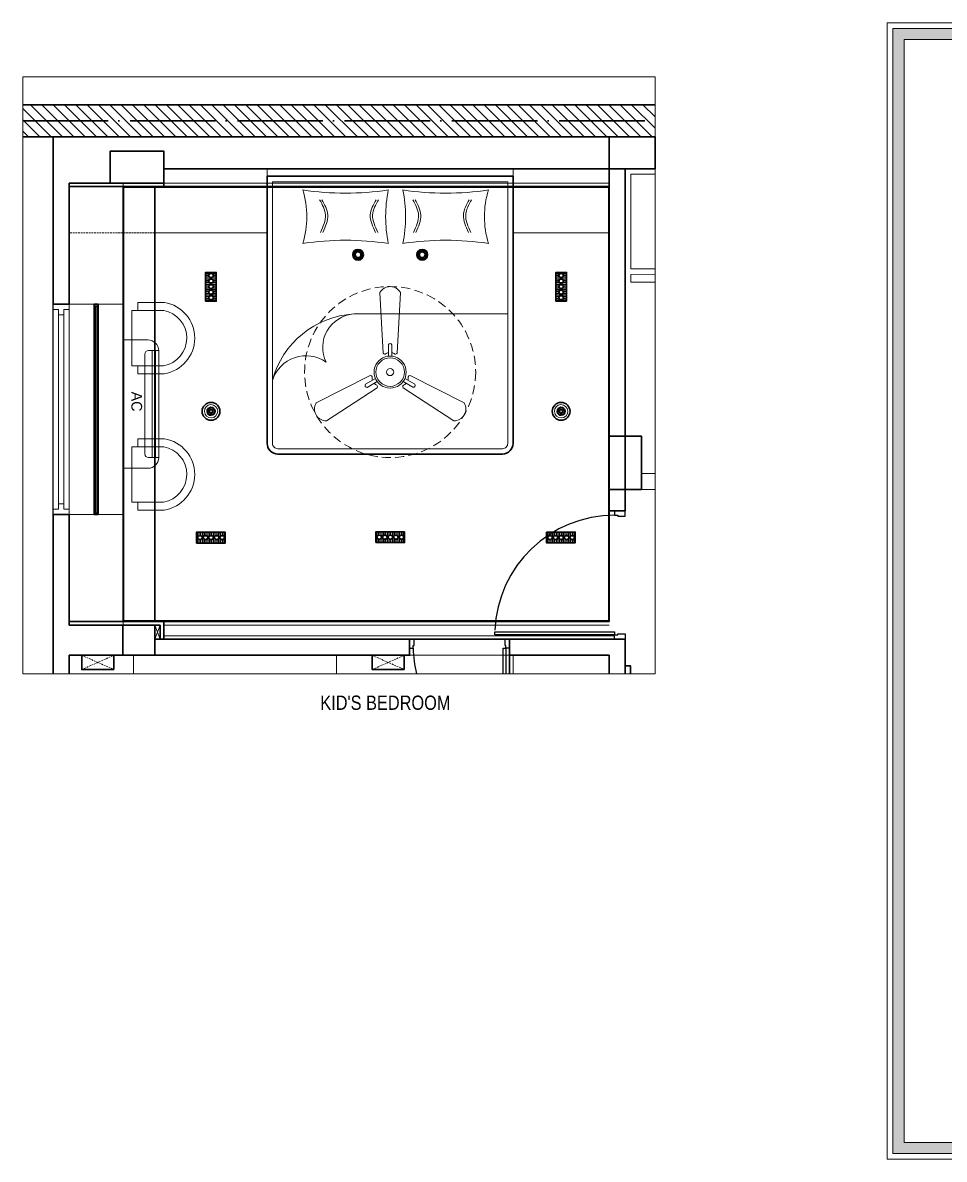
# Model space of a CAD drawing. Header units: millimetres. Extents: x 56222 to 3066687, y -650199 to -121287.
# Drawn here: x 131027.9 to 131286.4, y -183283 to -182964.1 of the extents above; entities that cross this region are included whole.
import ezdxf

# ---------------------------------------------------------------- set-up
doc = ezdxf.new("R2010")
doc.units = ezdxf.units.MM
doc.header["$MEASUREMENT"] = 0
for name, pattern in [('00 . GROUND FLOOR$0$DASHED', [0.75, 0.5, -0.25]), ('ACAD_ISO02W100', [15, 12, -3]), ('ACAD_ISO04W100', [30, 24, -3, 0, -3]), ('DASHED', [0.75, 0.5, -0.25]), ('DASHED2', [0.375, 0.25, -0.125]), ('DASHEDX2', [1.5, 1, -0.5])]:
    doc.linetypes.add(name, pattern=pattern)
doc.layers.add('AR DOOR', color=40, linetype='Continuous')
doc.layers.add('AR ELE-5', color=134, linetype='Continuous')
for name, color, linetype, lineweight in [('COLUMN', 1, 'Continuous', 30), ('Dimension', 10, 'DASHEDX2', 20), ('el', 7, 'Continuous', 20), ('ELEC-wires', 1, 'DASHED2', 13), ('Electrical', 84, 'Continuous', 30), ('ELEVATION', 250, 'Continuous', 9), ('FIRST FLOOR', 7, 'Continuous', 9), ('FIRST FLOOR ( DW_RAIL )', 7, 'Continuous', 9), ('FIRST FLOOR ( TEXT )', 7, 'Continuous', 9), ('FIRST FLOOR_( PLine )_', 251, 'Continuous', 30), ('FURNITURE', 32, 'Continuous', 9), ('GF FALSE CEILING', 6, 'Continuous', 35), ('GROUND FLOOR', 7, 'Continuous', 9), ('GROUND FLOOR  ( HATCH )', 251, 'Continuous', 9), ('Text', 7, 'Continuous', 15), ('X_PLOT', 1, 'Continuous', 9), ('XX~SLAB ( BEAM )~ ( DIM )', 7, 'Continuous', 9)]:
    doc.layers.add(name, color=color, linetype=linetype, lineweight=lineweight)
doc.layers.add('XX~SLAB ( PLINE )', color=251, linetype='Continuous', plot=False)
doc.styles.add('KATHA', font='swissc.ttf')
doc.styles.add('TEXT', font='eurr____.ttf')

# ---------------------------------------------------------------- blocks, each defined once
blk = doc.blocks.new('*U19')
for points in [[(-1160, 0), (-1120, 0), (-1120, 30), (-1110, 30), (-1110, 100), (-1160, 100)], [(0, 0), (0, -1120), (-30, -1120), (-30, 0)], [(40, 0), (0, 0), (0, 30), (-10, 30), (-10, 100), (40, 100)]]:
    blk.add_lwpolyline(points, close=True)
at = {"layer": 'AR ELE-5', "linetype": 'ByBlock', "ltscale": 15}
blk.add_arc((2, 1), 1122, 180.0347, 267.627, dxfattribs=at)
blk = doc.blocks.new('6616')
at = {"color": 242, "linetype": 'DASHED', "true_color": 0xcd2027}
for p, q in [((386784.79, -36915.77), (386775.78, -36911.78)), ((386784.79, -36911.78), (386775.78, -36915.77))]:
    blk.add_line(p, q, dxfattribs=at)
at = {"layer": 'ELEC-wires', "color": 5, "linetype": 'ByBlock', "lineweight": 30, "ltscale": 4}
blk.add_lwpolyline([(386775.78, -36911.78), (386784.79, -36911.78), (386784.79, -36915.77), (386775.78, -36915.77)], close=True, dxfattribs=at)
blk = doc.blocks.new('asaasd')
at = {"layer": 'Electrical', "color": 5, "lineweight": 5, "ltscale": 8}
blk.add_ellipse((4539.27, 3683.15), major_axis=(1.69, -1.84), ratio=1, start_param=-0.785398, end_param=5.497787, dxfattribs=at)
at = {"layer": 'Electrical', "color": 5, "ltscale": 8}
for major_axis, start_param, end_param in [((1.02, -1.1), -0.785398, 5.497787), ((-1.01, -0.93), 0.785398, 7.068583), ((-0.544, -0.501), 0.785398, 7.068583), ((-0.453, -0.417), 0.785398, 7.068583)]:
    blk.add_ellipse((4539.27, 3683.15), major_axis=major_axis, ratio=1, start_param=start_param, end_param=end_param, dxfattribs=at)

msp = doc.modelspace()

# ---------------------------------------------------------------- hatches: boundary and pattern name
at = {"layer": 'Dimension', "linetype": 'Continuous', "true_color": 0xd39e00}
h = msp.add_hatch(color=42, dxfattribs=at)
h.paths.add_polyline_path([(131271.922, -182965.676), (131271.922, -183281.436), (131720.523, -183281.436), (131720.523, -182965.676)])
h.paths.add_polyline_path([(131275.07, -182968.825), (131717.374, -182968.825), (131717.374, -183278.287), (131275.07, -183278.287)], flags=16)
at = {"layer": 'Electrical', "lineweight": 25, "true_color": 0x000000}
h = msp.add_hatch(dxfattribs=at)
h.set_pattern_fill('ANSI31', color=18, scale=4, angle=135)
h.set_pattern_definition([(180, (110111.3175, -196033.44434), (-3e-16, -0.5), [])])
h.paths.add_polyline_path([(131079.156, -183039.922), (131080.206, -183040.791, -0.6754013), (131081.346, -183041.249, -0.1553602), (131081.224, -183041.632), (131081.973, -183042.252), (131082.156, -183042.252), (131082.156, -183034.163), (131079.156, -183034.163)])
h.paths.add_polyline_path([(131080.021, -183035.027, -1), (131081.346, -183035.027, -1)], flags=16)
h.paths.add_polyline_path([(131081.346, -183036.583, -1), (131080.021, -183036.583, -1)], flags=16)
h.paths.add_polyline_path([(131080.154, -183035.027, -1), (131081.213, -183035.027, -1)], flags=0)
h.paths.add_polyline_path([(131081.213, -183036.583, -1), (131080.154, -183036.583, -1)], flags=0)
h.paths.add_polyline_path([(131081.346, -183038.138, -1), (131080.021, -183038.138, -1)], flags=16)
h.paths.add_polyline_path([(131081.213, -183038.138, -1), (131080.154, -183038.138, -1)], flags=0)
h.paths.add_polyline_path([(131081.346, -183039.694, -1), (131080.021, -183039.694, -1)], flags=16)
h.paths.add_polyline_path([(131081.213, -183039.694, -1), (131080.154, -183039.694, -1)], flags=0)
h.paths.add_polyline_path([(131080.206, -183040.791), (131079.156, -183039.922), (131079.156, -183042.252), (131081.973, -183042.252), (131081.224, -183041.632, -0.7310619), (131080.021, -183041.249, -0.1937438)], flags=17)
h = msp.add_hatch(dxfattribs=at)
h.set_pattern_fill('ANSI31', color=18, scale=4, angle=135)
h.set_pattern_definition([(180, (110109.04324, -196033.44434), (-3e-16, -0.5), [])])
h.paths.add_polyline_path([(131180.406, -183039.922), (131179.356, -183040.791, 0.6754013), (131178.216, -183041.249, 0.1553602), (131178.338, -183041.632), (131177.589, -183042.252), (131177.406, -183042.252), (131177.406, -183034.163), (131180.406, -183034.163)])
h.paths.add_polyline_path([(131179.541, -183035.027, 1), (131178.216, -183035.027, 1)], flags=16)
h.paths.add_polyline_path([(131178.216, -183036.583, 1), (131179.541, -183036.583, 1)], flags=16)
h.paths.add_polyline_path([(131179.408, -183035.027, 1), (131178.349, -183035.027, 1)], flags=0)
h.paths.add_polyline_path([(131178.349, -183036.583, 1), (131179.408, -183036.583, 1)], flags=0)
h.paths.add_polyline_path([(131178.216, -183038.138, 1), (131179.541, -183038.138, 1)], flags=16)
h.paths.add_polyline_path([(131178.349, -183038.138, 1), (131179.408, -183038.138, 1)], flags=0)
h.paths.add_polyline_path([(131178.216, -183039.694, 1), (131179.541, -183039.694, 1)], flags=16)
h.paths.add_polyline_path([(131178.349, -183039.694, 1), (131179.408, -183039.694, 1)], flags=0)
h.paths.add_polyline_path([(131179.356, -183040.791), (131180.406, -183039.922), (131180.406, -183042.252), (131177.589, -183042.252), (131178.338, -183041.632, 0.7310619), (131179.541, -183041.249, 0.1937438)], flags=17)
h = msp.add_hatch(dxfattribs=at)
h.set_pattern_fill('ANSI31', color=18, scale=4, angle=225)
h.set_pattern_definition([(270, (144009.8515, -204077.92645), (0.5, -3e-16), [])])
h.paths.add_polyline_path([(131078.9, -183110.088), (131078.031, -183109.038, 0.6754013), (131077.572, -183107.898, 0.1553602), (131077.189, -183108.02), (131076.57, -183107.271), (131076.57, -183107.088), (131084.659, -183107.088), (131084.659, -183110.088)])
h.paths.add_polyline_path([(131083.795, -183109.223, 1), (131083.795, -183107.898, 1)], flags=16)
h.paths.add_polyline_path([(131082.239, -183107.898, 1), (131082.239, -183109.223, 1)], flags=16)
h.paths.add_polyline_path([(131083.795, -183109.09, 1), (131083.795, -183108.031, 1)], flags=0)
h.paths.add_polyline_path([(131082.239, -183108.031, 1), (131082.239, -183109.09, 1)], flags=0)
h.paths.add_polyline_path([(131080.684, -183107.898, 1), (131080.684, -183109.223, 1)], flags=16)
h.paths.add_polyline_path([(131080.684, -183108.031, 1), (131080.684, -183109.09, 1)], flags=0)
h.paths.add_polyline_path([(131079.128, -183107.898, 1), (131079.128, -183109.223, 1)], flags=16)
h.paths.add_polyline_path([(131079.128, -183108.031, 1), (131079.128, -183109.09, 1)], flags=0)
h.paths.add_polyline_path([(131078.031, -183109.038), (131078.9, -183110.088), (131076.57, -183110.088), (131076.57, -183107.271), (131077.189, -183108.02, 0.7310619), (131077.572, -183109.223, 0.1937438)], flags=17)
h = msp.add_hatch(dxfattribs=at)
h.set_pattern_fill('ANSI31', color=18, scale=4, angle=225)
h.set_pattern_definition([(270, (144060.1551, -204077.82973), (0.5, -3e-16), [])])
h.paths.add_polyline_path([(131129.203, -183109.991), (131128.335, -183108.941, 0.6754013), (131127.876, -183107.801, 0.1553602), (131127.493, -183107.923), (131126.873, -183107.174), (131126.873, -183106.991), (131134.963, -183106.991), (131134.963, -183109.991)])
h.paths.add_polyline_path([(131134.098, -183109.126, 1), (131134.098, -183107.801, 1)], flags=16)
h.paths.add_polyline_path([(131132.543, -183107.801, 1), (131132.543, -183109.126, 1)], flags=16)
h.paths.add_polyline_path([(131134.098, -183108.993, 1), (131134.098, -183107.934, 1)], flags=0)
h.paths.add_polyline_path([(131132.543, -183107.934, 1), (131132.543, -183108.993, 1)], flags=0)
h.paths.add_polyline_path([(131130.987, -183107.801, 1), (131130.987, -183109.126, 1)], flags=16)
h.paths.add_polyline_path([(131130.987, -183107.934, 1), (131130.987, -183108.993, 1)], flags=0)
h.paths.add_polyline_path([(131129.432, -183107.801, 1), (131129.432, -183109.126, 1)], flags=16)
h.paths.add_polyline_path([(131129.432, -183107.934, 1), (131129.432, -183108.993, 1)], flags=0)
h.paths.add_polyline_path([(131128.335, -183108.941), (131129.203, -183109.991), (131126.873, -183109.991), (131126.873, -183107.174), (131127.493, -183107.923, 0.7310619), (131127.876, -183109.126, 0.1937438)], flags=17)
h = msp.add_hatch(dxfattribs=at)
h.set_pattern_fill('ANSI31', color=18, scale=4, angle=225)
h.set_pattern_definition([(270, (144108.04625, -204178.39547), (0.5, -3e-16), [])])
h.paths.add_polyline_path([(131177.094, -183107.033), (131176.226, -183108.083, -0.6754013), (131175.767, -183109.223, -0.1553602), (131175.384, -183109.101), (131174.765, -183109.85), (131174.765, -183110.033), (131182.854, -183110.033), (131182.854, -183107.033)])
h.paths.add_polyline_path([(131181.99, -183107.898, -1), (131181.99, -183109.223, -1)], flags=16)
h.paths.add_polyline_path([(131180.434, -183109.223, -1), (131180.434, -183107.898, -1)], flags=16)
h.paths.add_polyline_path([(131181.99, -183108.031, -1), (131181.99, -183109.09, -1)], flags=0)
h.paths.add_polyline_path([(131180.434, -183109.09, -1), (131180.434, -183108.031, -1)], flags=0)
h.paths.add_polyline_path([(131178.878, -183109.223, -1), (131178.878, -183107.898, -1)], flags=16)
h.paths.add_polyline_path([(131178.878, -183109.09, -1), (131178.878, -183108.031, -1)], flags=0)
h.paths.add_polyline_path([(131177.323, -183109.223, -1), (131177.323, -183107.898, -1)], flags=16)
h.paths.add_polyline_path([(131177.323, -183109.09, -1), (131177.323, -183108.031, -1)], flags=0)
h.paths.add_polyline_path([(131176.226, -183108.083), (131177.094, -183107.033), (131174.765, -183107.033), (131174.765, -183109.85), (131175.384, -183109.101, -0.7310619), (131175.767, -183107.898, -0.1937438)], flags=17)
at = {"layer": 'GROUND FLOOR  ( HATCH )'}
h = msp.add_hatch(dxfattribs=at)
h.set_pattern_fill('ANSI31', color=6, scale=18, angle=90, style=0)
h.set_pattern_definition([(135, (-31266.2805, -299527.7874), (-1.590990258, -1.590990258), [])])
h.paths.add_polyline_path([(131027.857, -182987.101), (131027.857, -182996.101), (131205.245, -182996.101), (131205.245, -182987.101)])

# ---------------------------------------------------------------- linework, layer by layer
for points in [[(131136.394, -183139.601), (131137.394, -183139.601), (131137.394, -183138.851), (131137.644, -183138.851), (131137.644, -183137.101), (131136.394, -183137.101)], [(131164.394, -183139.601), (131163.394, -183139.601), (131163.394, -183138.851), (131163.144, -183138.851), (131163.144, -183137.101), (131164.394, -183137.101)]]:
    msp.add_lwpolyline(points, close=True)
msp.add_lwpolyline([(131162.644, -183146.76), (131162.644, -183139.601), (131163.394, -183139.601), (131163.394, -183146.76)])
at = {"layer": 'AR ELE-5', "linetype": 'ByBlock', "ltscale": 15}
msp.add_arc((131165.435, -183139.584), 28.041, 180.03474, 194.82719, dxfattribs=at)
at = {"layer": 'COLUMN'}
for points in [[(131192.394, -183005.101), (131192.394, -182996.101), (131205.245, -182996.101), (131205.245, -183005.101)], [(131052.394, -183009.101), (131052.394, -183000.101), (131067.394, -183000.101), (131067.394, -183009.101)], [(131192.394, -183080.101), (131201.394, -183080.101), (131201.394, -183095.101), (131192.394, -183095.101)], [(131055.894, -183141.601), (131055.894, -183133.101), (131064.894, -183133.101), (131064.894, -183141.601)]]:
    msp.add_lwpolyline(points, close=True, dxfattribs=at)
at = {"layer": 'Dimension', "color": 42, "linetype": 'Continuous', "true_color": 0xd39e00}
for points in [[(131270.347, -182964.102), (131722.097, -182964.102), (131722.097, -183283.01), (131270.347, -183283.01)], [(131271.922, -182965.676), (131720.523, -182965.676), (131720.523, -183281.436), (131271.922, -183281.436)], [(131275.07, -182968.825), (131717.374, -182968.825), (131717.374, -183278.287), (131275.07, -183278.287)]]:
    msp.add_lwpolyline(points, close=True, dxfattribs=at)
at = {"layer": 'Dimension', "linetype": 'ByBlock', "lineweight": 30}
for centre in [(131080.684, -183073.138), (131178.878, -183073.138)]:
    msp.add_circle(centre, 2.5, dxfattribs=at)
at = {"layer": 'Electrical', "lineweight": 15, "ltscale": 20}
for p, q in [((131128.033, -183039.817), (131128.918, -183056.808)), ((131132.918, -183056.808), (131133.803, -183039.817)), ((131130.418, -183057.659), (131130.418, -183054.419)), ((131131.418, -183054.445), (131131.418, -183057.659)), ((131125.308, -183063.061), (131110.151, -183070.79)), ((131124.012, -183065.542), (131126.795, -183063.934)), ((131127.295, -183064.801), (131124.489, -183066.421)), ((131137.324, -183066.407), (131134.541, -183064.8)), ((131135.041, -183063.934), (131137.847, -183065.554)), ((131151.685, -183070.789), (131136.529, -183063.061)), ((131113.036, -183075.787), (131127.308, -183066.525)), ((131134.529, -183066.525), (131148.8, -183075.787))]:
    msp.add_line(p, q, dxfattribs=at)
at = {"layer": 'Electrical', "lineweight": 15}
for p, q in [((131056.003, -183089.115), (131056.003, -183053.088)), ((131056.003, -183053.088), (131062.986, -183053.088)), ((131063.129, -183056.1), (131065.998, -183056.1)), ((131064.133, -183086.103), (131064.133, -183056.1)), ((131065.137, -183086.103), (131065.137, -183056.1)), ((131065.998, -183056.1), (131065.998, -183086.103)), ((131065.998, -183086.103), (131065.998, -183056.1)), ((131062.125, -183085.099), (131062.125, -183057.104)), ((131063.129, -183086.103), (131065.998, -183086.103)), ((131065.998, -183086.103), (131065.998, -183086.103)), ((131062.986, -183089.115), (131056.003, -183089.115))]:
    msp.add_line(p, q, dxfattribs=at)
at = {"layer": 'Electrical', "color": 240, "true_color": 0xed1f24}
for points in [[(131079.156, -183042.252), (131079.156, -183034.163), (131082.156, -183034.163), (131082.156, -183042.252)], [(131180.406, -183042.252), (131180.406, -183034.163), (131177.406, -183034.163), (131177.406, -183042.252)], [(131076.57, -183110.088), (131084.659, -183110.088), (131084.659, -183107.088), (131076.57, -183107.088)], [(131126.873, -183109.991), (131134.963, -183109.991), (131134.963, -183106.991), (131126.873, -183106.991)], [(131174.765, -183107.033), (131182.854, -183107.033), (131182.854, -183110.033), (131174.765, -183110.033)]]:
    msp.add_lwpolyline(points, close=True, dxfattribs=at)
at = {"layer": 'Electrical', "color": 7, "lineweight": 30}
msp.add_lwpolyline([(131047.919, -183043.101), (131047.919, -183102.101), (131048.978, -183102.101), (131048.978, -183043.101)], close=True, dxfattribs=at)
at = {"layer": 'Electrical', "color": 175, "lineweight": 30, "ltscale": 8, "true_color": 0x4554a5}
for points in [[(131048.751, -183101.703), (131048.13, -183101.703), (131048.13, -183043.616), (131048.751, -183043.616)], [(131048.733, -183101.685), (131048.148, -183101.685), (131048.148, -183043.634), (131048.733, -183043.634)]]:
    msp.add_lwpolyline(points, close=True, dxfattribs=at)
at = {"layer": 'Electrical', "color": 18, "ltscale": 8, "true_color": 0x000000}
for centre, radius in [((131121.918, -183029.2), 1.504), ((131121.918, -183029.2), 1.304), ((131121.918, -183029.2), 0.904), ((131121.918, -183029.2), 0.804), ((131139.918, -183029.2), 1.504), ((131139.918, -183029.2), 1.304), ((131139.918, -183029.2), 0.904), ((131139.918, -183029.2), 0.804)]:
    msp.add_circle(centre, radius, dxfattribs=at)
at = {"layer": 'Electrical', "color": 18, "lineweight": 25, "true_color": 0x000000}
for centre, radius in [((131080.684, -183035.027), 0.662), ((131080.684, -183036.583), 0.662), ((131080.684, -183035.027), 0.53), ((131080.684, -183036.583), 0.53), ((131178.878, -183035.027), 0.662), ((131178.878, -183036.583), 0.662), ((131178.878, -183035.027), 0.53), ((131178.878, -183036.583), 0.53), ((131080.684, -183038.138), 0.662), ((131080.684, -183039.694), 0.662), ((131080.684, -183038.138), 0.53), ((131080.684, -183039.694), 0.53), ((131178.878, -183038.138), 0.662), ((131178.878, -183039.694), 0.662), ((131178.878, -183038.138), 0.53), ((131178.878, -183039.694), 0.53), ((131080.684, -183041.249), 0.662), ((131080.684, -183041.249), 0.53), ((131178.878, -183041.249), 0.662), ((131178.878, -183041.249), 0.53), ((131077.572, -183108.56), 0.662), ((131077.572, -183108.56), 0.53), ((131079.128, -183108.56), 0.662), ((131079.128, -183108.56), 0.53), ((131080.684, -183108.56), 0.662), ((131080.684, -183108.56), 0.53), ((131082.239, -183108.56), 0.662), ((131082.239, -183108.56), 0.53), ((131083.795, -183108.56), 0.662), ((131083.795, -183108.56), 0.53), ((131127.876, -183108.464), 0.662), ((131127.876, -183108.464), 0.53), ((131129.432, -183108.464), 0.662), ((131129.432, -183108.464), 0.53), ((131130.987, -183108.464), 0.662), ((131130.987, -183108.464), 0.53), ((131132.543, -183108.464), 0.662), ((131132.543, -183108.464), 0.53), ((131134.098, -183108.464), 0.662), ((131134.098, -183108.464), 0.53), ((131175.767, -183108.56), 0.662), ((131175.767, -183108.56), 0.53), ((131177.323, -183108.56), 0.662), ((131177.323, -183108.56), 0.53), ((131178.878, -183108.56), 0.662), ((131178.878, -183108.56), 0.53), ((131180.434, -183108.56), 0.662), ((131180.434, -183108.56), 0.53), ((131181.99, -183108.56), 0.662), ((131181.99, -183108.56), 0.53)]:
    msp.add_circle(centre, radius, dxfattribs=at)
at = {"layer": 'Electrical', "linetype": 'DASHED', "lineweight": 15, "ltscale": 5}
msp.add_circle((131130.918, -183062.131), 24, dxfattribs=at)
at = {"layer": 'Electrical', "lineweight": 15}
for centre, start, end in [((131062.986, -183056.1), 0, 90), ((131062.986, -183086.103), 270, 0)]:
    msp.add_arc(centre, 3.012, start, end, dxfattribs=at)
at = {"layer": 'Electrical', "lineweight": 15, "ltscale": 20}
for centre, major_axis, start_param, end_param in [((131130.918, -183041.444), (2.342, 2.342), -0.2721361, 1.8429674), ((131130.913, -183054.613), (0.376, 0.376), -0.4655363, 1.9836178), ((131130.918, -183062.131), (3.182, -3.182), 3.141610145497995, 9.42479545267758), ((131130.918, -183062.131), (2.828, -2.828), 0.0000175, 6.2832028), ((131129.391, -183056.545), (0.382, 0.382), 2.8630143, 4.2577845), ((131130.918, -183059.053), (1.705, -1.705), 2.5650573, 2.9513076), ((131130.918, -183059.053), (1.705, 1.705), 0.19032, 0.5765703), ((131132.445, -183056.545), (0.382, -0.382), 5.1670285, 6.5617986), ((131130.918, -183062.131), (0.707, 0.707), 1.5708138, 7.8539991), ((131124.409, -183065.895), (0.376, -0.376), 3.1996551, 5.6488092), ((131125.317, -183063.602), (0.382, -0.382), 0.9782383, 2.3730084), ((131128.253, -183063.67), (1.705, -1.705), 3.8555115, 4.2417618), ((131128.253, -183063.67), (1.705, -1.705), 4.6594524, 5.0457027), ((131133.584, -183063.67), (1.705, 1.705), 4.3791102, 4.7653605), ((131133.584, -183063.67), (1.705, 1.705), 5.1830512, 5.5693015), ((131136.52, -183063.602), (0.382, -0.382), 2.3394156, 3.7341857), ((131137.432, -183065.887), (0.376, 0.376), 3.7232539, 6.172408), ((131126.844, -183066.247), (0.382, 0.382), -1.3257759, 0.0689943), ((131134.992, -183066.247), (0.382, -0.382), 3.0726334, 4.4674035), ((131113.002, -183072.476), (2.342, -2.342), 3.3930553, 5.5081589), ((131148.834, -183072.475), (2.342, -2.342), 5.4874504, 7.602554)]:
    msp.add_ellipse(centre, major_axis=major_axis, ratio=1, start_param=start_param, end_param=end_param, dxfattribs=at)
at = {"layer": 'Electrical', "lineweight": 15, "extrusion": (0, 0, -1)}
for centre, start_param, end_param in [((131063.129, -183057.104), -0.7853982, 0.7853982), ((131063.129, -183085.099), 3.9269908, 5.4977871)]:
    msp.add_ellipse(centre, major_axis=(-0.71, 0.71), ratio=1, start_param=start_param, end_param=end_param, dxfattribs=at)
at = {"layer": 'ELEVATION', "lineweight": 0}
msp.add_lwpolyline([(131027.857, -183146.76), (131027.857, -182979.257), (131205.245, -182979.257), (131205.245, -183146.76)], close=True, dxfattribs=at)
at = {"layer": 'FIRST FLOOR'}
for p, q in [((131036.394, -182996.101), (131205.245, -182996.101)), ((131036.394, -183146.76), (131036.394, -182996.101)), ((131067.394, -183005.101), (131192.394, -183005.101)), ((131192.394, -183095.101), (131192.394, -183005.101)), ((131196.894, -183005.101), (131205.245, -183005.101)), ((131196.894, -183095.101), (131196.894, -183005.101)), ((131040.894, -183043.101), (131036.394, -183043.101)), ((131192.394, -183095.101), (131196.894, -183095.101)), ((131040.894, -183102.101), (131036.394, -183102.101)), ((131063.394, -183133.101), (131040.894, -183133.101)), ((131136.394, -183137.101), (131064.894, -183137.101)), ((131136.394, -183141.601), (131136.394, -183137.101)), ((131196.894, -183137.101), (131164.394, -183137.101)), ((131164.394, -183141.601), (131164.394, -183137.101)), ((131196.894, -183146.76), (131196.894, -183137.101)), ((131040.894, -183146.76), (131040.894, -183141.601)), ((131192.394, -183141.601), (131040.894, -183141.601)), ((131115.894, -183146.76), (131115.894, -183141.601)), ((131192.394, -183146.76), (131192.394, -183141.601))]:
    msp.add_line(p, q, dxfattribs=at)
at = {"layer": 'FIRST FLOOR', "linetype": 'ACAD_ISO02W100', "ltscale": 0.7}
msp.add_lwpolyline([(131205.245, -183095.101), (131201.394, -183095.101), (131201.394, -183090.601), (131205.245, -183090.601)], dxfattribs=at)
at = {"layer": 'FIRST FLOOR ( DW_RAIL )'}
msp.add_lwpolyline([(131036.394, -183043.101), (131036.394, -183044.601), (131037.894, -183044.601), (131037.894, -183046.101), (131039.394, -183046.101), (131039.394, -183099.101), (131037.894, -183099.101), (131037.894, -183100.601), (131036.394, -183100.601), (131036.394, -183102.101), (131040.894, -183102.101), (131040.894, -183100.601), (131039.394, -183100.601), (131039.394, -183099.101), (131037.894, -183099.101), (131037.894, -183046.101), (131039.394, -183046.101), (131039.394, -183044.601), (131040.894, -183044.601), (131040.894, -183043.101), (131036.394, -183043.101), (131036.394, -183102.101), (131040.894, -183102.101), (131040.894, -183043.101)], close=True, dxfattribs=at)
at = {"layer": 'FIRST FLOOR_( PLine )_'}
for p, q in [((131196.894, -183137.101), (131164.394, -183137.101)), ((131164.394, -183137.101), (131164.394, -183141.601)), ((131196.894, -183146.76), (131196.894, -183137.101)), ((131164.394, -183141.601), (131192.394, -183141.601)), ((131192.394, -183141.601), (131192.394, -183146.76))]:
    msp.add_line(p, q, dxfattribs=at)
for points in [[(131205.245, -182996.101), (131036.394, -182996.101), (131036.394, -183043.101), (131040.894, -183043.101), (131040.894, -183009.101)], [(131067.394, -183005.101), (131192.394, -183005.101), (131192.394, -183095.101), (131196.894, -183095.101), (131196.894, -183005.101), (131205.245, -183005.101)], [(131040.894, -183146.76), (131040.894, -183141.601), (131136.394, -183141.601), (131136.394, -183137.101), (131064.894, -183137.101), (131064.894, -183133.101), (131040.894, -183133.101), (131040.894, -183102.101), (131036.394, -183102.101), (131036.394, -183146.76)]]:
    msp.add_lwpolyline(points, dxfattribs=at)
msp.add_lwpolyline([(131196.894, -183101.101), (131196.894, -183095.101), (131192.394, -183095.101), (131192.394, -183101.101)], close=True, dxfattribs=at)
at = {"layer": 'FURNITURE', "color": 9, "lineweight": 30, "true_color": 0xc7c8ca}
for p, q in [((131040.894, -183010.101), (131067.394, -183010.101)), ((131064.894, -183132.101), (131064.894, -183010.101)), ((131040.894, -183132.101), (131067.394, -183132.101)), ((131067.394, -183132.101), (131067.394, -183133.101)), ((131066.394, -183133.101), (131064.894, -183133.101)), ((131066.394, -183133.101), (131066.394, -183137.101)), ((131067.394, -183133.101), (131067.394, -183137.101))]:
    msp.add_line(p, q, dxfattribs=at)
at = {"layer": 'FURNITURE', "lineweight": 5}
for p, q in [((131056.003, -183010.101), (131056.003, -183132.101)), ((131067.394, -183010.101), (131192.394, -183010.101)), ((131067.394, -183132.101), (131192.394, -183132.101))]:
    msp.add_line(p, q, dxfattribs=at)
at = {"layer": 'FURNITURE', "lineweight": 30}
for p, q in [((131067.394, -183009.101), (131067.394, -183010.101)), ((131164.394, -183141.601), (131164.394, -183146.76))]:
    msp.add_line(p, q, dxfattribs=at)
at = {"layer": 'FURNITURE', "color": 9, "lineweight": 5, "true_color": 0xc7c8ca}
for p, q in [((131067.394, -183009.101), (131192.394, -183009.101)), ((131064.894, -183133.101), (131066.394, -183137.101)), ((131066.394, -183133.101), (131064.894, -183137.101)), ((131067.394, -183133.101), (131192.394, -183133.101)), ((131193.894, -183136.101), (131067.394, -183136.101))]:
    msp.add_line(p, q, dxfattribs=at)
at = {"layer": 'FURNITURE', "color": 9, "linetype": '00 . GROUND FLOOR$0$DASHED', "lineweight": 5, "true_color": 0xc7c8ca}
msp.add_line((131064.894, -183023.101), (131040.894, -183023.101), dxfattribs=at)
at = {"layer": 'FURNITURE', "color": 9, "true_color": 0xc7c8ca}
for p, q in [((131058.466, -183044.835, -0.036), (131062.374, -183044.835, -0.036)), ((131058.466, -183044.835, -0.036), (131058.466, -183060.386, -0.036)), ((131062.374, -183060.386, -0.036), (131058.466, -183060.386, -0.036)), ((131058.466, -183083.069, -0.036), (131062.374, -183083.069, -0.036)), ((131058.466, -183083.069, -0.036), (131058.466, -183098.619, -0.036)), ((131062.374, -183098.619, -0.036), (131058.466, -183098.619, -0.036))]:
    msp.add_line(p, q, dxfattribs=at)
at = {"layer": 'FURNITURE'}
for p, q in [((131163.918, -183045.827), (131120.725, -183045.827)), ((131040.894, -183141.601), (131040.894, -183146.76)), ((131058.9, -183141.601), (131040.894, -183141.601)), ((131058.9, -183146.76), (131058.9, -183141.601)), ((131165.394, -183141.601), (131165.394, -183146.76))]:
    msp.add_line(p, q, dxfattribs=at)
at = {"layer": 'FURNITURE', "color": 9, "true_color": 0xc7c8ca}
msp.add_lwpolyline([(131064.894, -183010.101), (131064.894, -183023.101), (131096.418, -183023.101), (131096.418, -183005.101), (131067.394, -183005.101)], dxfattribs=at)
msp.add_lwpolyline([(131165.418, -183005.101), (131165.418, -183023.101), (131192.394, -183023.101), (131192.394, -183005.101)], close=True, dxfattribs=at)
at = {"layer": 'FURNITURE', "color": 9, "lineweight": 30, "true_color": 0xc7c8ca}
msp.add_lwpolyline([(131162.418, -183085.131), (131099.418, -183085.131, -0.4142136), (131096.418, -183082.131), (131096.418, -183007.2), (131165.418, -183007.2), (131165.418, -183082.131, -0.4142136)], format="xyb", close=True, dxfattribs=at)
at = {"layer": 'FURNITURE'}
for points in [[(131205.245, -183006.582), (131198.394, -183006.601), (131198.394, -183033.159), (131205.245, -183033.139)], [(131205.245, -183034.688), (131198.394, -183034.708), (131198.394, -183036.921), (131205.245, -183036.901)]]:
    msp.add_lwpolyline(points, dxfattribs=at)
at = {"layer": 'FURNITURE', "color": 9, "lineweight": 5, "true_color": 0xc7c8ca}
for points in [[(131040.894, -183043.101), (131056.003, -183043.101), (131056.003, -183009.101), (131040.894, -183009.101)], [(131040.894, -183102.101), (131056.003, -183102.101), (131056.003, -183133.101), (131040.894, -183133.101)]]:
    msp.add_lwpolyline(points, close=True, dxfattribs=at)
at = {"layer": 'FURNITURE', "color": 9, "true_color": 0xc7c8ca}
msp.add_lwpolyline([(131162.418, -183083.631), (131099.418, -183083.631, -0.4142136), (131097.918, -183082.131), (131097.918, -183008.7), (131163.918, -183008.7), (131163.918, -183082.131, -0.4142136)], format="xyb", close=True, dxfattribs=at)
at = {"layer": 'FURNITURE', "color": 9, "true_color": 0xc7c8ca, "elevation": -0.005}
for points in [[(131130.409, -183026.021, -0.1005861), (131130.409, -183011.021, -0.0757258), (131106.409, -183011.021, -0.1489672), (131106.409, -183026.021, -0.0741156)], [(131134.49, -183026.021, 0.1005861), (131134.49, -183011.021, 0.0757258), (131158.49, -183011.021, 0.1489672), (131158.49, -183026.021, 0.0741156)]]:
    msp.add_lwpolyline(points, format="xyb", close=True, dxfattribs=at)
at = {"layer": 'FURNITURE', "color": 9, "true_color": 0xc7c8ca, "elevation": -0.036, "flags": 128}
for points in [[(131060.152, -183060.378), (131060.152, -183062.602), (131067.534, -183062.602, 0.8536134), (131067.585, -183042.602), (131060.152, -183042.602), (131060.152, -183044.827)], [(131062.374, -183060.378), (131060.152, -183060.378), (131067.35, -183060.38, 0.8357584), (131067.396, -183044.824), (131062.374, -183044.824), (131060.152, -183044.824)], [(131060.152, -183098.611), (131060.152, -183100.835), (131067.534, -183100.835, 0.8536134), (131067.585, -183080.835), (131060.152, -183080.835), (131060.152, -183083.06)], [(131062.374, -183098.611), (131060.152, -183098.611), (131067.35, -183098.613, 0.8357584), (131067.396, -183083.058), (131062.374, -183083.058), (131060.152, -183083.058)]]:
    msp.add_lwpolyline(points, format="xyb", dxfattribs=at)
at = {"layer": 'FURNITURE'}
msp.add_lwpolyline([(131112.929, -183059.348, -0.5279651), (131120.725, -183045.827, 0.3234751), (131097.918, -183064.47, -0.5087425), (131112.929, -183059.348)], format="xyb", close=True, dxfattribs=at)
at = {"layer": 'FURNITURE', "lineweight": 30}
msp.add_lwpolyline([(131196.894, -183146.76), (131196.894, -183144.55), (131198.338, -183144.55), (131198.338, -183146.76)], dxfattribs=at)
at = {"layer": 'FURNITURE', "color": 9, "true_color": 0xc7c8ca}
for points in [[(131111.151, -183013.76, -0.005), (131111.923, -183015.177, -0.005), (131113.554, -183018.17, -0.005), (131112.113, -183021.287, -0.005), (131111.354, -183022.928, -0.005)], [(131111.796, -183013.76, -0.005), (131112.568, -183015.177, -0.005), (131114.198, -183018.17, -0.005), (131112.758, -183021.287, -0.005), (131111.999, -183022.928, -0.005)], [(131126.987, -183013.76, -0.005), (131126.215, -183015.177, -0.005), (131124.584, -183018.17, -0.005), (131126.025, -183021.287, -0.005), (131126.783, -183022.928, -0.005)], [(131127.631, -183013.76, -0.005), (131126.859, -183015.177, -0.005), (131125.229, -183018.17, -0.005), (131126.669, -183021.287, -0.005), (131127.428, -183022.928, -0.005)], [(131137.268, -183013.76, -0.005), (131138.04, -183015.177, -0.005), (131139.671, -183018.17, -0.005), (131138.23, -183021.287, -0.005), (131137.471, -183022.928, -0.005)], [(131137.913, -183013.76, -0.005), (131138.685, -183015.177, -0.005), (131140.315, -183018.17, -0.005), (131138.875, -183021.287, -0.005), (131138.116, -183022.928, -0.005)], [(131153.104, -183013.76, -0.005), (131152.332, -183015.177, -0.005), (131150.701, -183018.17, -0.005), (131152.141, -183021.287, -0.005), (131152.9, -183022.928, -0.005)], [(131153.748, -183013.76, -0.005), (131152.976, -183015.177, -0.005), (131151.346, -183018.17, -0.005), (131152.786, -183021.287, -0.005), (131153.545, -183022.928, -0.005)]]:
    msp.add_open_spline(points, degree=3, knots=[0, 0, 0, 0, 4.5779171, 9.671137, 9.671137, 9.671137, 9.671137], dxfattribs=at)
at = {"layer": 'GF FALSE CEILING', "lineweight": 30}
msp.add_lwpolyline([(131056.003, -183132.101), (131192.394, -183132.101), (131192.394, -183010.101), (131056.003, -183010.101)], close=True, dxfattribs=at)
at = {"layer": 'GF FALSE CEILING', "lineweight": 5}
msp.add_lwpolyline([(131056.253, -183131.851), (131192.144, -183131.851), (131192.144, -183010.351), (131056.253, -183010.351)], close=True, dxfattribs=at)
at = {"layer": 'GROUND FLOOR'}
for p, q in [((131027.857, -182987.101), (131205.245, -182987.101)), ((131027.857, -182996.101), (131205.245, -182996.101)), ((131027.857, -182996.101), (131060.394, -182996.101))]:
    msp.add_line(p, q, dxfattribs=at)
at = {"layer": 'GROUND FLOOR', "color": 1, "linetype": 'ACAD_ISO04W100'}
msp.add_line((131027.857, -182991.601), (131205.245, -182991.601), dxfattribs=at)
at = {"layer": 'GROUND FLOOR', "color": 6, "lineweight": 30}
for points in [[(131205.245, -182987.101), (131027.857, -182987.101)], [(131027.857, -182996.101), (131205.245, -182996.101)]]:
    msp.add_lwpolyline(points, dxfattribs=at)
at = {"layer": 'X_PLOT', "linetype": 'ACAD_ISO04W100', "lineweight": 30}
msp.add_line((131027.857, -182991.601), (131205.245, -182991.601), dxfattribs=at)
at = {"layer": 'XX~SLAB ( BEAM )~ ( DIM )', "lineweight": 30}
for p, q in [((131067.394, -183009.101), (131067.394, -183005.101)), ((131040.894, -183009.101), (131067.394, -183009.101)), ((131040.894, -183133.101), (131040.894, -183132.101)), ((131136.394, -183137.101), (131164.394, -183137.101))]:
    msp.add_line(p, q, dxfattribs=at)
at = {"layer": 'XX~SLAB ( PLINE )'}
msp.add_lwpolyline([(131036.394, -183146.76), (131036.394, -182996.101), (131205.245, -182996.101)], dxfattribs=at)

# ---------------------------------------------------------------- block references
at = {"xscale": -0.7478983196289134, "yscale": 0.7478983196289134, "zscale": 0.7478983196289134}
for p in [(134475.595, -185827.76), (134573.79, -185827.76)]:
    msp.add_blockref('asaasd', p, dxfattribs=at)
at = {"layer": 'AR DOOR', "linetype": 'ByBlock', "lineweight": -2, "extrusion": (0, 0, -1), "xscale": -0.02999999999996949, "yscale": 0.02999999999996949, "zscale": -0.02999999999996949, "rotation": 90}
msp.add_blockref('*U19', (-131193.894, -183135.901), dxfattribs=at)
at = {"layer": 'el', "color": 1, "rotation": 180}
for p in [(517829.218, -220057.372), (517910.681, -220057.372)]:
    msp.add_blockref('6616', p, dxfattribs=at)

# ---------------------------------------------------------------- texts
at = {"layer": 'FIRST FLOOR ( TEXT )', "insert": (131129.584, -183154.929), "char_height": 4, "attachment_point": 5, "style": 'KATHA'}
msp.add_mtext("KID'S BEDROOM", dxfattribs=at)
at = {"layer": 'Text', "style": 'TEXT'}
msp.add_text('AC', height=3, rotation=270, dxfattribs=at).set_placement((131058.338, -183067.62))

doc.saveas('drawing.dxf')
